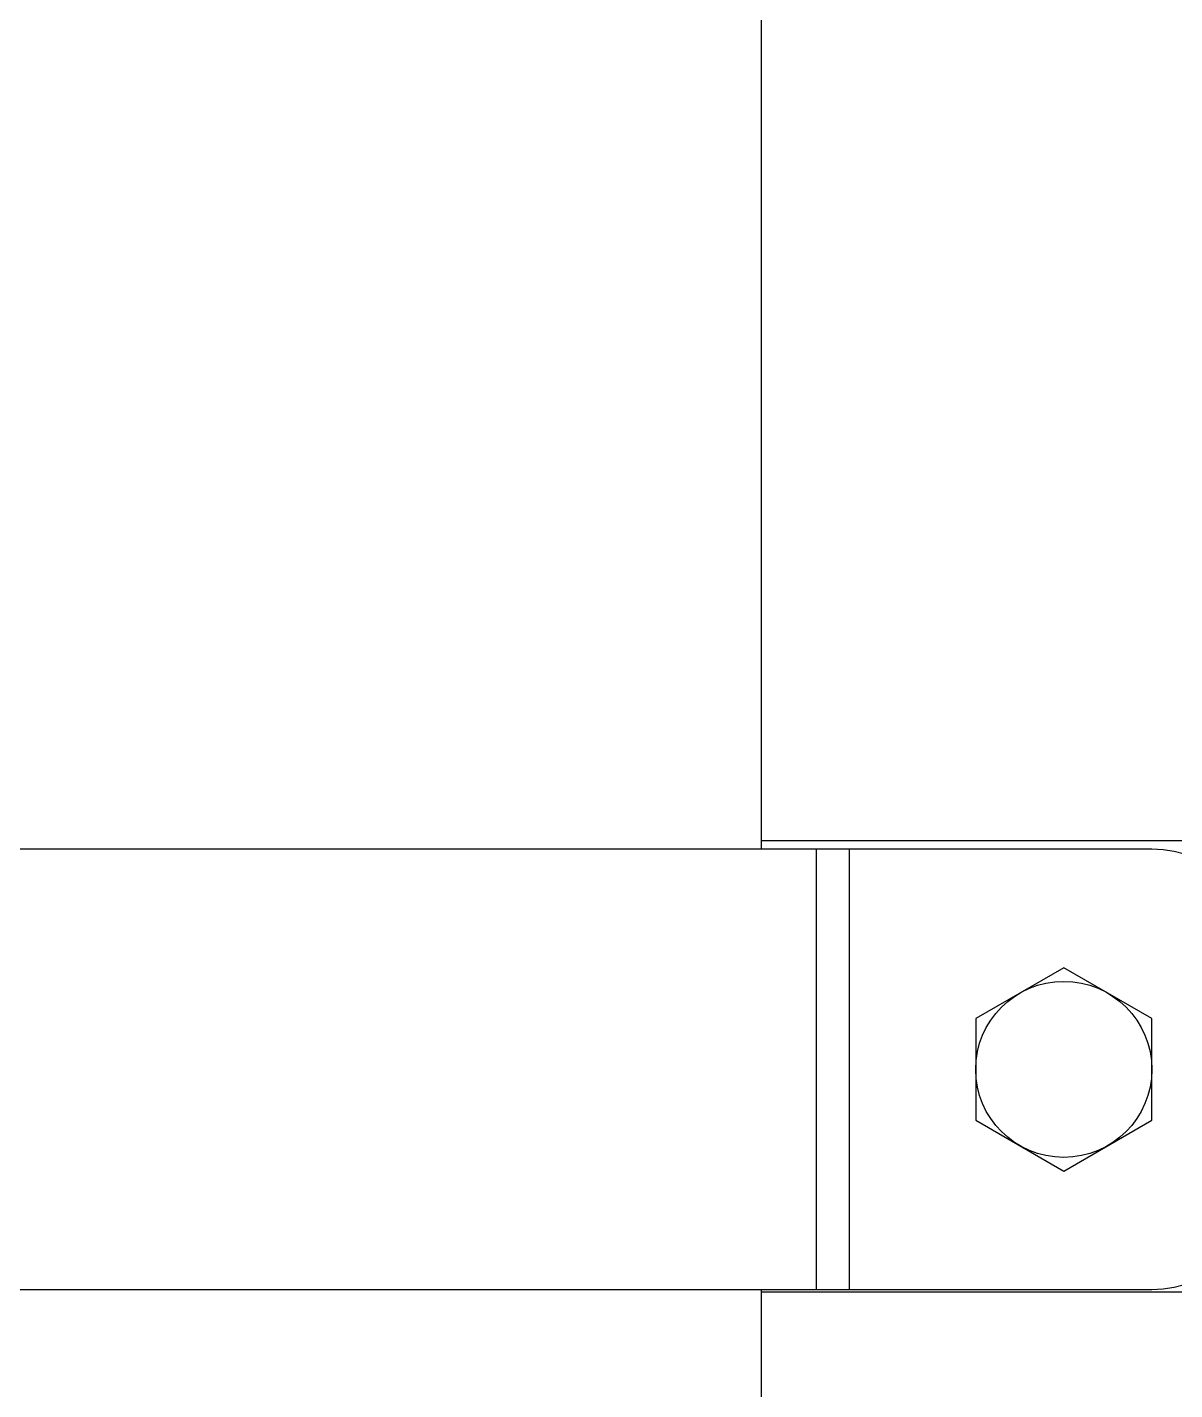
# Model space of a CAD drawing. Extents: x -409572 to -157272, y 600795 to 878326.
# Drawn here: x -389591 to -389058, y 801069 to 801702 of the extents above; entities that cross this region are included whole.
import ezdxf

# ---------------------------------------------------------------- set-up
doc = ezdxf.new("R2010")
doc.units = 0
doc.header["$LTSCALE"] = 1000
doc.header["$MEASUREMENT"] = 0
doc.layers.get('0').update_dxf_attribs({"linetype": 'CONTINUOUS'})

msp = doc.modelspace()

# ---------------------------------------------------------------- linework, layer by layer
for p, q in [((-389250.33, 801913.97), (-389250.33, 801319.82)), ((-388629.38, 801323.76), (-389250.33, 801323.76)), ((-389068.89, 801319.82), (-390113.06, 801319.82)), ((-389224.78, 801319.82), (-389224.78, 801115.38)), ((-389209.45, 801319.82), (-389209.45, 801115.38)), ((-389109.78, 801264.81), (-389150.67, 801241.21)), ((-389068.89, 801241.21), (-389109.78, 801264.81)), ((-389150.67, 801241.21), (-389150.67, 801194)), ((-389068.89, 801194), (-389068.89, 801241.21)), ((-389150.67, 801194), (-389109.78, 801170.39)), ((-389109.78, 801170.39), (-389068.89, 801194)), ((-390113.06, 801115.38), (-389068.89, 801115.38)), ((-389250.33, 801115.38), (-389250.33, 800546.79)), ((-388629.7, 801114.22), (-389250.33, 801114.09))]:
    msp.add_line(p, q)
msp.add_circle((-389109.78, 801217.6), 40.89)
for centre, start, end in [((-389068.89, 801268.71), 0, 90), ((-389068.89, 801166.49), 270, 0)]:
    msp.add_arc(centre, 51.11, start, end)

doc.saveas('drawing.dxf')
